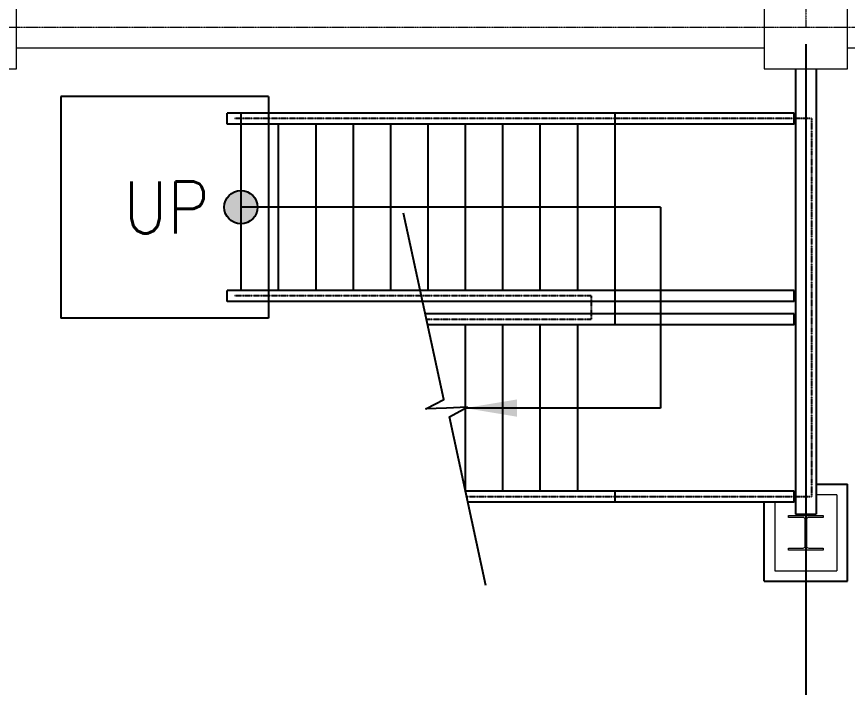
# Model space of a CAD drawing. Extents: x -59767 to 1106559, y -1290 to 1129522.
# Drawn here: x 620339 to 626339, y 235678 to 240520 of the extents above; entities that cross this region are included whole.
import ezdxf

# ---------------------------------------------------------------- set-up
doc = ezdxf.new("R2010")
doc.units = 0
for name, pattern in [('CENTER', [2, 1.25, -0.25, 0.25, -0.25]), ('HID', [3, 2, -1]), ('PHANTOMX2', [5, 2.5, -0.5, 0.5, -0.5, 0.5, -0.5])]:
    doc.linetypes.add(name, pattern=pattern)
doc.layers.get('0').update_dxf_attribs({"linetype": 'CONTINUOUS', "lineweight": 9})
doc.layers.get('Defpoints').update_dxf_attribs({"linetype": 'CONTINUOUS', "lineweight": 9})
for name, color, linetype in [('1', 2, 'CONTINUOUS'), ('CY', 4, 'CONTINUOUS'), ('M', 6, 'CONTINUOUS')]:
    doc.layers.add(name, color=color, linetype=linetype)
for name, color, linetype, lineweight in [('COL', 4, 'CONTINUOUS', 5), ('COLUMN', 2, 'CONTINUOUS', 9), ('WALL_300', 7, 'CONTINUOUS', 9), ('중심선', 1, 'CENTER', 9), ('치수선', 6, 'CONTINUOUS', 9)]:
    doc.layers.add(name, color=color, linetype=linetype, lineweight=lineweight)
doc.styles.add('ROMANS', font='romans.shx', dxfattribs={"bigfont": 'whgtxt.shx'})
doc.styles.get("Standard").update_dxf_attribs({"font": 'romans.shx', "bigfont": 'whtgtxt.shx'})
doc.dimstyles.new('ISO-25', dxfattribs={"dimscale": 200, "dimtxt": 3, "dimasz": 2.5, "dimexe": 1.25, "dimexo": 0.625, "dimtad": 1, "dimdec": 0, "dimdsep": 46, "dimtxsty": 'Standard', "dimcen": 2.5, "dimadec": 0, "dimazin": 0, "dimtp": 0.1, "dimtm": 0.1, "dimtfac": 0.6, "dimtdec": 0, "dimtmove": 0, "dimatfit": 3, "dimfxl": 1, "dimtvp": 1, "dimtolj": 1, "dimarcsym": 0})

# ---------------------------------------------------------------- blocks, each defined once
blk = doc.blocks.new('column600')
at = {"layer": 'COLUMN', "linetype": 'Continuous'}
blk.add_lwpolyline([(-300, -300), (300, -300), (300, 300), (-300, 300)], close=True, dxfattribs=at)
blk = doc.blocks.new('*D435')
at = {"layer": 'Defpoints', "color": 0}
for p in [(620038.6, 240444.9), (626038.6, 240444.9), (626038.6, 228016.7)]:
    blk.add_point(p, dxfattribs=at)
at = {"layer": '치수선', "color": 0, "lineweight": -2}
for p, q in [((620038.6, 240319.9), (620038.6, 227766.7)), ((626038.6, 240319.9), (626038.6, 227766.7)), ((620538.6, 228016.7), (625538.6, 228016.7))]:
    blk.add_line(p, q, dxfattribs=at)
at = {"layer": '치수선', "color": 0}
for points in [[(620538.6, 228100), (620538.6, 227933.4), (620038.6, 228016.7)], [(625538.6, 227933.4), (625538.6, 228100), (626038.6, 228016.7)]]:
    blk.add_solid(points, dxfattribs=at)
at = {"layer": '치수선', "color": 0, "insert": (623038.6, 228441.7), "char_height": 600, "attachment_point": 5}
blk.add_mtext('\\A1;6000', dxfattribs=at)
blk = doc.blocks.new('*D436')
at = {"layer": 'Defpoints', "color": 0}
for p in [(626038.6, 240444.9), (632038.6, 240444.9), (632038.6, 228016.7)]:
    blk.add_point(p, dxfattribs=at)
at = {"layer": '치수선', "color": 0, "lineweight": -2}
for p, q in [((626038.6, 240319.9), (626038.6, 227766.7)), ((632038.6, 240319.9), (632038.6, 227766.7)), ((626538.6, 228016.7), (631538.6, 228016.7))]:
    blk.add_line(p, q, dxfattribs=at)
at = {"layer": '치수선', "color": 0}
for points in [[(626538.6, 228100), (626538.6, 227933.4), (626038.6, 228016.7)], [(631538.6, 227933.4), (631538.6, 228100), (632038.6, 228016.7)]]:
    blk.add_solid(points, dxfattribs=at)
at = {"layer": '치수선', "color": 0, "insert": (629038.6, 228441.7), "char_height": 600, "attachment_point": 5}
blk.add_mtext('\\A1;6000', dxfattribs=at)
blk = doc.blocks.new('*D521')
at = {"layer": 'Defpoints', "color": 0}
for p in [(694688.6, 240444.9), (568388.1, 234444.9), (694688.6, 225016.7)]:
    blk.add_point(p, dxfattribs=at)
at = {"layer": '치수선', "color": 0, "lineweight": -2}
for p, q in [((694688.6, 240319.9), (694688.6, 224766.7)), ((568388.1, 234319.9), (568388.1, 224766.7)), ((568888.1, 225016.7), (694188.6, 225016.7))]:
    blk.add_line(p, q, dxfattribs=at)
at = {"layer": '치수선', "color": 0}
for points in [[(568888.1, 225100), (568888.1, 224933.3), (568388.1, 225016.7)], [(694188.6, 224933.3), (694188.6, 225100), (694688.6, 225016.7)]]:
    blk.add_solid(points, dxfattribs=at)
at = {"layer": '치수선', "color": 0, "insert": (631538.4, 225441.7), "char_height": 600, "attachment_point": 5}
blk.add_mtext('\\A1;126300', dxfattribs=at)
blk = doc.blocks.new('ARR')
blk.add_solid([(3, -0.5), (3, 0.5), (0, 0)])
blk = doc.blocks.new('DOT5')
at = {"ltscale": 0.5}
h = blk.add_hatch(color=256, dxfattribs=at)
h.dxf.hatch_style = 1
h.paths.add_polyline_path([(-7579, 38839.2, 1), (-7339, 38839.2, 1)])
at = {"color": 0, "ltscale": 0.5}
blk.add_circle((-7459, 38839.2), 120, dxfattribs=at)

msp = doc.modelspace()

# ---------------------------------------------------------------- linework, layer by layer
at = {"color": 0}
for p, q in [((626263.6, 237069.1), (626113.6, 237069.1)), ((626263.6, 237069.1), (626263.6, 236519.1)), ((625813.6, 237014.1), (625813.6, 236519.1)), ((625813.6, 236519.1), (626263.6, 236519.1))]:
    msp.add_line(p, q, dxfattribs=at)
at = {"layer": '1', "ltscale": 0.5}
for p, q in [((625963.6, 240144.1), (625963.6, 236929.1)), ((626113.6, 240144.1), (626113.6, 236929.1)), ((620658.6, 239944.1), (620658.6, 238344.1)), ((622158.6, 239944.1), (620658.6, 239944.1)), ((622158.6, 239944.1), (622158.6, 239824.1)), ((621858.6, 239744.1), (621858.6, 239824.1)), ((625953.6, 239824.1), (621858.6, 239824.1)), ((621958.6, 239824.1), (621958.6, 238544.1)), ((624658.6, 239824.1), (624658.6, 238464.1)), ((625953.6, 239744.1), (625953.6, 239824.1)), ((625953.6, 239744.1), (621858.6, 239744.1)), ((621958.6, 239744.1), (621958.6, 238544.1)), ((622228.6, 239744.1), (622228.6, 238544.1)), ((622498.6, 239744.1), (622498.6, 238544.1)), ((622768.6, 239744.1), (622768.6, 238544.1)), ((623038.6, 239744.1), (623038.6, 238544.1)), ((623308.6, 239744.1), (623308.6, 238544.1)), ((623578.6, 239744.1), (623578.6, 238544.1)), ((623848.6, 239744.1), (623848.6, 238544.1)), ((624118.6, 239744.1), (624118.6, 238544.1)), ((624388.6, 239744.1), (624388.6, 238544.1)), ((624658.6, 239744.1), (624658.6, 238544.1)), ((624988.6, 239144.1), (621958.6, 239144.1)), ((624988.6, 239144.1), (624988.6, 237694.1)), ((625953.6, 238544.1), (621858.6, 238544.1)), ((621858.6, 238464.1), (621858.6, 238544.1)), ((625953.6, 238464.1), (625953.6, 238544.1)), ((625953.6, 238464.1), (621858.6, 238464.1)), ((622158.6, 238464.1), (622158.6, 238344.1)), ((624658.6, 238464.1), (624658.6, 238294.1)), ((622158.6, 238344.1), (620658.6, 238344.1)), ((625953.6, 238374.1), (623289.6, 238374.1)), ((625953.6, 238294.1), (625953.6, 238374.1)), ((625953.6, 238294.1), (623306.9, 238294.1)), ((623578.6, 238294.1), (623578.6, 237094.1)), ((623848.6, 238294.1), (623848.6, 237094.1)), ((624118.6, 238294.1), (624118.6, 237094.1)), ((624388.6, 238294.1), (624388.6, 237094.1)), ((624988.6, 237694.1), (623578.6, 237694.1)), ((625953.6, 237094.1), (623580.3, 237094.1)), ((624658.6, 237094.1), (624658.6, 237014.1)), ((625953.6, 237014.1), (625953.6, 237094.1)), ((625953.6, 237014.1), (623597.7, 237014.1))]:
    msp.add_line(p, q, dxfattribs=at)
at = {"layer": '1', "linetype": 'HID', "ltscale": 0.5}
msp.add_line((622158.6, 239824.1), (622158.6, 238464.1), dxfattribs=at)
at = {"layer": '1', "linetype": 'PHANTOMX2', "ltscale": 2}
for p, q in [((626078.6, 239784.1), (621908.6, 239784.1)), ((626078.6, 239784.1), (626078.6, 237054.1)), ((624488.6, 238504.1), (621908.6, 238504.1)), ((624488.6, 238504.1), (624488.6, 238334.1)), ((624488.6, 238334.1), (623298.2, 238334.1)), ((626078.6, 237054.1), (623589, 237054.1))]:
    msp.add_line(p, q, dxfattribs=at)
at = {"layer": 'COL', "color": 2, "linetype": 'Continuous'}
msp.add_lwpolyline([(626018.1, 236683.1, 0.414214), (626034.1, 236699.1), (626034.1, 236889.1, 0.414214), (626018.1, 236905.1), (625913.6, 236905.1), (625913.6, 236919.1), (626163.6, 236919.1), (626163.6, 236905.1), (626059.1, 236905.1, 0.414214), (626043.1, 236889.1), (626043.1, 236699.1, 0.414214), (626059.1, 236683.1), (626163.6, 236683.1), (626163.6, 236669.1), (625913.6, 236669.1), (625913.6, 236683.1)], format="xyb", close=True, dxfattribs=at)
at = {"layer": 'CY', "ltscale": 0.5}
for p, q in [((626113.6, 237144.1), (626338.6, 237144.1)), ((626338.6, 236444.1), (626338.6, 237144.1)), ((625738.6, 236444.1), (625738.6, 237014.1)), ((625963.6, 236929.1), (626113.6, 236929.1)), ((625738.6, 236444.1), (626338.6, 236444.1))]:
    msp.add_line(p, q, dxfattribs=at)
at = {"layer": 'M'}
msp.add_lwpolyline([(623728, 236412.8), (623463.9, 237631.4), (623593.8, 237700.4), (623443.6, 237694.1), (623293.5, 237687.7), (623423.4, 237756.7), (623132.1, 239100.3)], dxfattribs=at)
at = {"layer": 'WALL_300', "linetype": 'Continuous', "lineweight": 9}
for p, q in [((620338.6, 240294.9), (625738.6, 240294.9)), ((626338.6, 240294.9), (631738.6, 240294.9))]:
    msp.add_line(p, q, dxfattribs=at)
at = {"layer": '중심선'}
for p, q in [((626038.6, 303942.2), (626038.6, 240444.9)), ((568388.1, 240444.9), (694688.6, 240444.9))]:
    msp.add_line(p, q, dxfattribs=at)

# ---------------------------------------------------------------- block references
at = {"layer": '1', "rotation": 180}
msp.add_blockref('DOT5', (614499.6, 277983.3), dxfattribs=at)
at = {"layer": '1', "xscale": 125, "yscale": 125, "zscale": 125}
msp.add_blockref('ARR', (623578.6, 237694.1), dxfattribs=at)
at = {"layer": 'COLUMN', "linetype": 'Continuous'}
for p in [(620038.6, 240444.1), (626038.6, 240444.1)]:
    msp.add_blockref('column600', p, dxfattribs=at)

# ---------------------------------------------------------------- texts
at = {"layer": '1', "ltscale": 0.5, "style": 'ROMANS', "width": 0.9}
msp.add_text('UP', height=375, dxfattribs=at).set_placement((621110.5, 238954.7))

# ---------------------------------------------------------------- dimensions: what is measured, and where the dimension line sits
at = {"layer": '치수선'}
dim = msp.add_linear_dim(base=(694688.6158, 225016.6696), p1=(568388.1208, 234444.856), p2=(694688.6158, 240444.856), dimstyle='ISO-25', dxfattribs=at)
dim.commit()
dim.dimension.update_dxf_attribs({"geometry": '*D521', "text_midpoint": (631538.3683, 225016.6696), "dimtype": 160})
for base, p1, p2, picture, middle in [((626038.6, 228016.7), (620038.6, 240444.9), (626038.6, 240444.9), '*D435', (623038.6, 228441.7)), ((632038.6, 228016.7), (626038.6, 240444.9), (632038.6, 240444.9), '*D436', (629038.6, 228441.7))]:
    dim = msp.add_linear_dim(base=base, p1=p1, p2=p2, dimstyle='ISO-25', dxfattribs=at)
    dim.commit()
    dim.dimension.update_dxf_attribs({"geometry": picture, "text_midpoint": middle})

doc.saveas('drawing.dxf')
